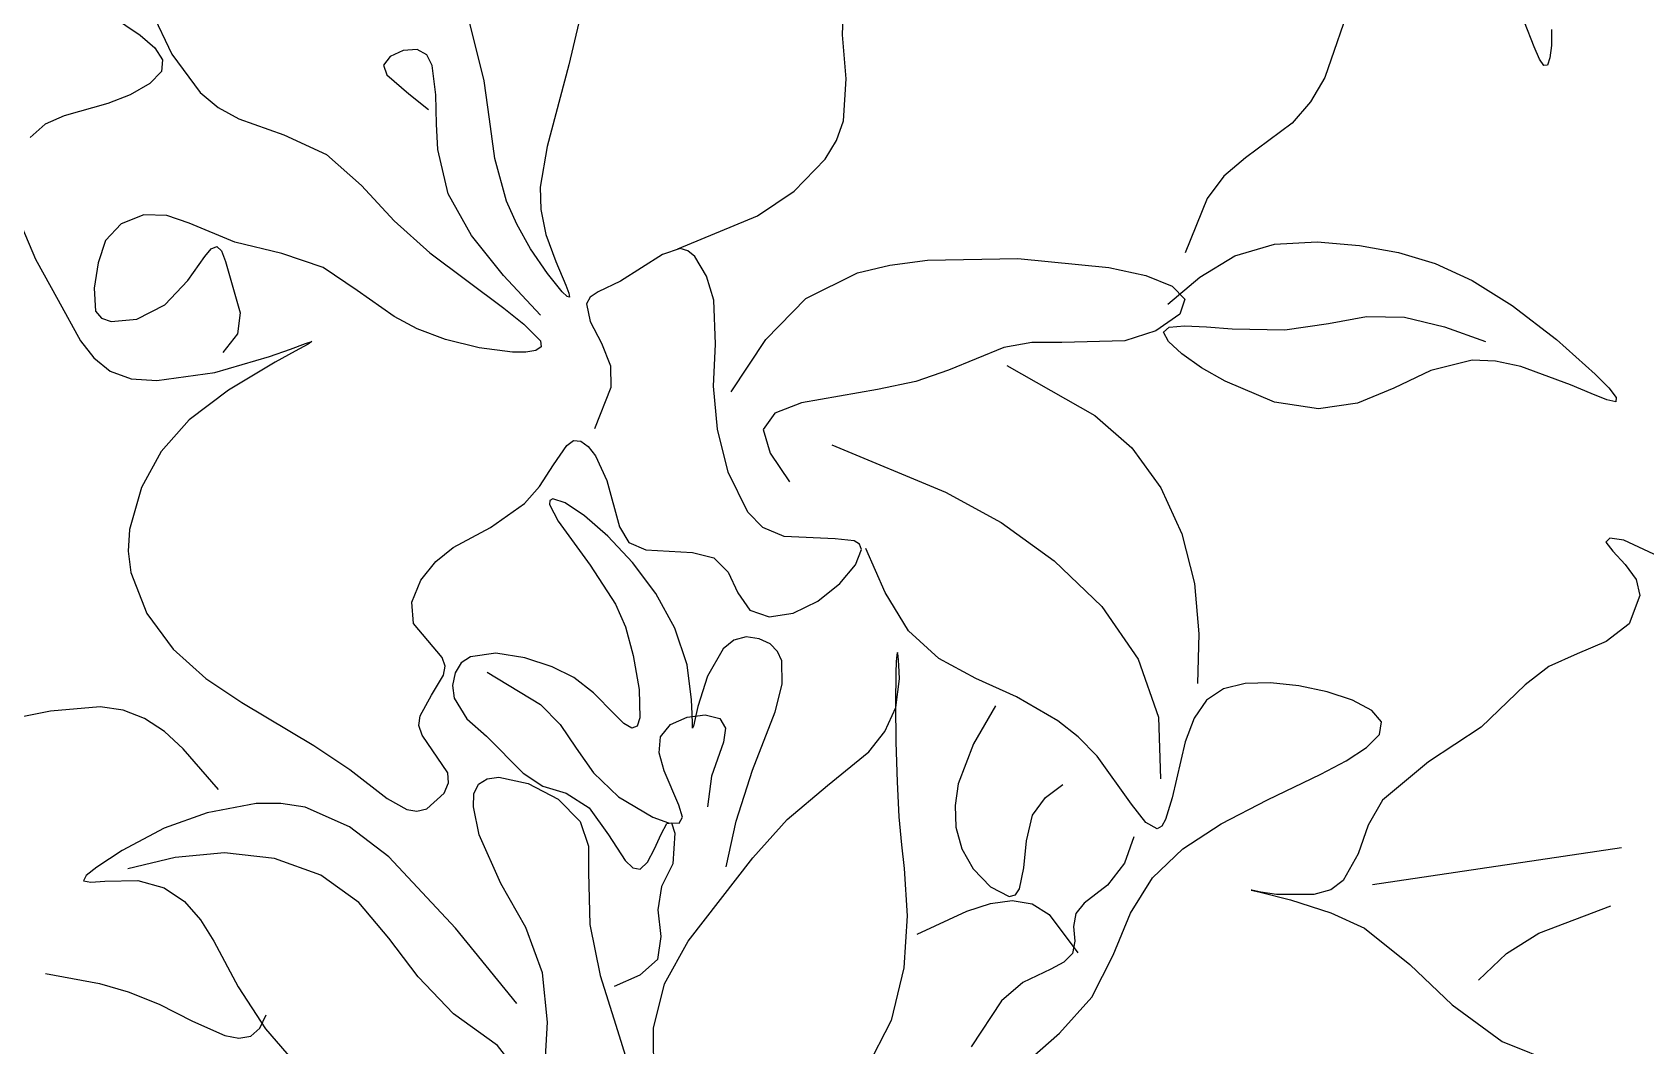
# Model space of a CAD drawing. Extents: x 550 to 4447, y 4707 to 9069.
# Drawn here: x 2118.9 to 2203.7, y 7165.7 to 7218.9 of the extents above; entities that cross this region are included whole.
import ezdxf

# ---------------------------------------------------------------- set-up
doc = ezdxf.new("R2010")
doc.units = 0
doc.header["$MEASUREMENT"] = 0
doc.layers.get('0').update_dxf_attribs({"linetype": 'CONTINUOUS'})
doc.layers.add('3', color=3, linetype='CONTINUOUS')
doc.layers.add('7', color=7, linetype='CONTINUOUS')
doc.styles.add('STYLE1', font='syastro.shx')

# ---------------------------------------------------------------- blocks, each defined once
blk = doc.blocks.new('010')
at = {"layer": '3'}
for p, q in [((4983.67, 4183.37), (4981.12, 4175.96)), ((4994.87, 4177.96), (4993.21, 4182.17)), ((4996, 4179.11), (4996, 4178.05)), ((4995.21, 4177.16), (4994.87, 4177.96)), ((4996, 4178.05), (4995.9, 4177.24)), ((4995.5, 4176.74), (4995.21, 4177.16)), ((4995.73, 4176.77), (4995.5, 4176.74)), ((4995.9, 4177.24), (4995.73, 4176.77)), ((4981.12, 4175.96), (4980.18, 4174.35)), ((4980.18, 4174.35), (4978.97, 4172.96)), ((4978.97, 4172.96), (4975.91, 4170.68)), ((4975.91, 4170.68), (4974.48, 4169.47)), ((4999.83, 4145.69), (4999.56, 4145.44)), ((4999.56, 4145.44), (5000.02, 4144.84)), ((5000.74, 4145.57), (4999.83, 4145.69)), ((5000.02, 4144.84), (5000.83, 4143.98)), ((5003.05, 4144.5), (5000.74, 4145.57)), ((5000.83, 4143.98), (5001.55, 4142.98)), ((5001.55, 4142.98), (5001.81, 4141.93)), ((5001.81, 4141.93), (5001.1, 4140.08)), ((5001.1, 4140.08), (4999.58, 4138.91)), ((4999.58, 4138.91), (4997.69, 4138.11)), ((4997.69, 4138.11), (4995.82, 4137.26)), ((4995.82, 4137.26), (4994.26, 4136.07)), ((4994.26, 4136.07), (4991.37, 4133.29)), ((4900.69, 4134.61), (4897.44, 4134.34)), ((4902.2, 4134.4), (4900.69, 4134.61)), ((4903.6, 4133.86), (4902.2, 4134.4)), ((4904.91, 4132.99), (4903.6, 4133.86)), ((4991.37, 4133.29), (4987.93, 4131)), ((4906.14, 4131.86), (4904.91, 4132.99)), ((4908.46, 4129.2), (4906.14, 4131.86)), ((4987.93, 4131), (4984.91, 4128.49)), ((4910.93, 4128.27), (4907.72, 4127.66)), ((4912.56, 4128.28), (4910.93, 4128.27)), ((4914.15, 4128.03), (4912.56, 4128.28)), ((4917.07, 4126.74), (4914.15, 4128.03)), ((4984.91, 4128.49), (4983.97, 4126.85)), ((4907.72, 4127.66), (4904.89, 4126.66)), ((4983.97, 4126.85), (4983.31, 4124.96)), ((4904.89, 4126.66), (4902.14, 4125.18)), ((4919.66, 4124.76), (4917.07, 4126.74)), ((4902.14, 4125.18), (4900.48, 4124.09)), ((4905.61, 4124.73), (4902.52, 4123.98)), ((4908.85, 4125.04), (4905.61, 4124.73)), ((4912.15, 4124.65), (4908.85, 4125.04)), ((4924.03, 4120.09), (4919.66, 4124.76)), ((4983.31, 4124.96), (4982.32, 4123.21)), ((5000.6, 4125.37), (4984.24, 4122.93)), ((4900.48, 4124.09), (4899.78, 4123.54)), ((4915.19, 4123.56), (4912.15, 4124.65)), ((4899.78, 4123.54), (4899.59, 4123.19)), ((4899.59, 4123.19), (4900.07, 4123.1)), ((4900.07, 4123.1), (4901.01, 4123.16)), ((4901.01, 4123.16), (4903.16, 4123.21)), ((4903.16, 4123.21), (4904.89, 4122.74)), ((4904.89, 4122.74), (4906.23, 4121.84)), ((4917.67, 4121.76), (4915.19, 4123.56)), ((4976.32, 4122.57), (4976.27, 4122.58)), ((4976.27, 4122.58), (4976.77, 4122.47)), ((4981.5, 4122.61), (4980.4, 4122.29)), ((4982.32, 4123.21), (4981.5, 4122.61)), ((4906.23, 4121.84), (4907.29, 4120.63)), ((4919.65, 4119.43), (4917.67, 4121.76)), ((4976.92, 4122.45), (4976.32, 4122.57)), ((4976.77, 4122.47), (4978.86, 4121.94)), ((4977.93, 4122.3), (4976.92, 4122.45)), ((4980.4, 4122.29), (4977.93, 4122.3)), ((4978.86, 4121.94), (4981.51, 4121.1)), ((4907.29, 4120.63), (4908.16, 4119.22)), ((4981.51, 4121.1), (4983.72, 4120.08)), ((4921.58, 4116.88), (4919.65, 4119.43)), ((4983.72, 4120.08), (4986.7, 4117.7)), ((4908.16, 4119.22), (4909.76, 4116.23)), ((4986.7, 4117.7), (4989.48, 4115.05)), ((4909.76, 4116.23), (4911.56, 4113.47)), ((4923.9, 4114.46), (4921.58, 4116.88)), ((4989.48, 4115.05), (4992.76, 4112.65)), ((4911.56, 4113.47), (4913.66, 4111.05)), ((4992.76, 4112.65), (4996.45, 4111.16))]:
    blk.add_line(p, q, dxfattribs=at)
at = {"layer": '3', "extrusion": (0, 0, -1)}
for p, q in [((4904.07, 4180.29), (4905.39, 4177.48)), ((4920.6, 4177.72), (4919.74, 4177.33)), ((4921.5, 4177.79), (4920.6, 4177.72)), ((4922.14, 4177.44), (4921.5, 4177.79)), ((4905.39, 4177.48), (4907.26, 4174.96)), ((4922.5, 4176.75), (4922.14, 4177.44)), ((4922.74, 4174.81), (4922.5, 4176.75)), ((4907.26, 4174.96), (4908.44, 4173.98)), ((4920.96, 4174.89), (4922.25, 4173.86)), ((4922.78, 4172.9), (4922.74, 4174.81)), ((4908.44, 4173.98), (4909.8, 4173.25)), ((4909.8, 4173.25), (4912.76, 4172.19)), ((4922.87, 4171.23), (4922.78, 4172.9)), ((4923.54, 4168.31), (4922.87, 4171.23)), ((4925.07, 4165.57), (4923.54, 4168.31)), ((4902.07, 4166.35), (4901.04, 4165.25)), ((4903.56, 4166.94), (4902.07, 4166.35)), ((4905.08, 4166.9), (4903.56, 4166.94)), ((4906.54, 4166.39), (4905.08, 4166.9)), ((4909.53, 4165.15), (4906.54, 4166.39)), ((4920, 4166.54), (4922.35, 4164.44)), ((4901.04, 4165.25), (4900.56, 4163.79)), ((4912.62, 4164.4), (4909.53, 4165.15)), ((4975.21, 4164.25), (4977.81, 4165)), ((4977.81, 4165), (4980.6, 4165.17)), ((4980.6, 4165.17), (4983.38, 4164.93)), ((4906.46, 4162.63), (4907.56, 4164.2)), ((4907.56, 4164.2), (4907.99, 4164.7)), ((4907.99, 4164.7), (4908.35, 4164.85)), ((4908.35, 4164.85), (4908.66, 4164.56)), ((4908.66, 4164.56), (4908.93, 4163.86)), ((4983.38, 4164.93), (4985.96, 4164.46)), ((4985.96, 4164.46), (4988.36, 4163.74)), ((4900.56, 4163.79), (4900.3, 4162.11)), ((4908.93, 4163.86), (4909.89, 4160.49)), ((4988.36, 4163.74), (4990.78, 4162.63)), ((4900.3, 4162.11), (4900.39, 4160.61)), ((4904.94, 4161.03), (4906.46, 4162.63)), ((4990.78, 4162.63), (4993.41, 4160.98)), ((4903.11, 4160.08), (4904.94, 4161.03)), ((4993.41, 4160.98), (4996.32, 4158.74)), ((4900.39, 4160.61), (4900.79, 4160.15)), ((4900.79, 4160.15), (4901.42, 4159.92)), ((4901.42, 4159.92), (4903.11, 4160.08)), ((4909.89, 4160.49), (4909.72, 4159.11)), ((4921.51, 4159.44), (4919.99, 4160.25)), ((4978.49, 4159.38), (4981.35, 4159.8)), ((4981.35, 4159.8), (4983.85, 4160.26)), ((4983.85, 4160.26), (4986.35, 4160.22)), ((4986.35, 4160.22), (4988.98, 4159.57)), ((4909.72, 4159.11), (4908.75, 4157.89)), ((4923.37, 4158.74), (4921.51, 4159.44)), ((4925.59, 4158.19), (4923.37, 4158.74)), ((4975.04, 4159.44), (4978.49, 4159.38)), ((4988.98, 4159.57), (4991.67, 4158.61)), ((4996.32, 4158.74), (4998.87, 4156.48)), ((4988.07, 4156.71), (4985.65, 4155.55)), ((4990.78, 4157.39), (4988.07, 4156.71)), ((4992.32, 4157.33), (4990.78, 4157.39)), ((4993.99, 4156.97), (4992.32, 4157.33)), ((4997.25, 4155.78), (4993.99, 4156.97)), ((4977.81, 4154.63), (4974.56, 4156)), ((4985.65, 4155.55), (4983.26, 4154.56)), ((4998.61, 4155.2), (4997.25, 4155.78)), ((4998.87, 4156.48), (4999.76, 4155.57)), ((4999.76, 4155.57), (5000.24, 4154.93)), ((4980.69, 4154.19), (4977.81, 4154.63)), ((4983.26, 4154.56), (4980.69, 4154.19)), ((4999.64, 4154.78), (4998.61, 4155.2)), ((5000.22, 4154.66), (4999.64, 4154.78)), ((5000.24, 4154.93), (5000.22, 4154.66)), ((4924.4, 4137.5), (4924, 4136.85)), ((4925.01, 4137.91), (4924.4, 4137.5)), ((4924, 4136.85), (4923.84, 4136.02)), ((4923.84, 4136.02), (4923.94, 4135.19)), ((4975.88, 4136.16), (4974.47, 4135.81)), ((4977.55, 4136.2), (4975.88, 4136.16)), ((4979.4, 4136), (4977.55, 4136.2)), ((4981.26, 4135.61), (4979.4, 4136)), ((4982.93, 4135.06), (4981.26, 4135.61)), ((4923.94, 4135.19), (4924.78, 4133.84)), ((4984.19, 4134.39), (4982.93, 4135.06)), ((4984.84, 4133.63), (4984.19, 4134.39)), ((4984.7, 4132.8), (4984.84, 4133.63)), ((4983.86, 4131.95), (4984.7, 4132.8)), ((4980.86, 4130.2), (4982.52, 4131.07)), ((4982.52, 4131.07), (4983.86, 4131.95)), ((4977.36, 4128.52), (4980.86, 4130.2)), ((4925.24, 4128.91), (4925.53, 4129.54)), ((4925.21, 4128.06), (4925.24, 4128.91)), ((4925.58, 4126.22), (4925.21, 4128.06)), ((4974.31, 4126.94), (4977.36, 4128.52)), ((4995.17, 4119.75), (4999.9, 4121.54)), ((4993.05, 4118.42), (4995.17, 4119.75)), ((4991.2, 4116.67), (4993.05, 4118.42)), ((4911.18, 4113.51), (4911.6, 4114.4)), ((4906.75, 4113.97), (4908.87, 4113.04)), ((4910.58, 4112.99), (4911.18, 4113.51)), ((4908.87, 4113.04), (4909.79, 4112.86)), ((4909.79, 4112.86), (4910.58, 4112.99))]:
    blk.add_line(p, q, dxfattribs=at)
at = {"layer": '3'}
blk.add_lwpolyline([(4897.44, 4134.34), (4890.51, 4132.96), (4887.11, 4132.87), (4883.8, 4133.09), (4880.56, 4133.06), (4877.32, 4132.58), (4870.5, 4131.1), (4867.31, 4129.9), (4865.97, 4129), (4864.9, 4127.83), (4863.45, 4124.83), (4862.28, 4121.73), (4861.14, 4118.51), (4859.65, 4115.44), (4858.61, 4114.14)], dxfattribs=at)
at = {"layer": '7', "extrusion": (0, 0, -1)}
for p, q in [((4919.74, 4177.33), (4919.3, 4176.76)), ((4919.3, 4176.76), (4919.51, 4176.13)), ((4919.51, 4176.13), (4920.96, 4174.89)), ((4912.76, 4172.19), (4915.55, 4170.9)), ((4915.55, 4170.9), (4917.85, 4168.87)), ((4917.85, 4168.87), (4920, 4166.54)), ((4927.19, 4162.94), (4925.07, 4165.57)), ((4915.33, 4163.47), (4912.62, 4164.4)), ((4922.35, 4164.44), (4927.21, 4160.81)), ((4952.55, 4163.64), (4955.02, 4163.96)), ((4955.02, 4163.96), (4960.96, 4164.06)), ((4960.96, 4164.06), (4966.93, 4163.48)), ((4972.91, 4162.85), (4975.21, 4164.25)), ((4917.56, 4161.97), (4915.33, 4163.47)), ((4929.62, 4160.35), (4927.19, 4162.94)), ((4947.03, 4161.44), (4950.43, 4163.13)), ((4950.43, 4163.13), (4952.55, 4163.64)), ((4966.93, 4163.48), (4969.35, 4162.95)), ((4969.35, 4162.95), (4971.09, 4162.25)), ((4970.8, 4161.06), (4972.91, 4162.85)), ((4919.99, 4160.25), (4917.56, 4161.97)), ((4971.09, 4162.25), (4971.91, 4161.4)), ((4927.21, 4160.81), (4928.51, 4159.76)), ((4944.4, 4158.75), (4947.03, 4161.44)), ((4971.91, 4161.4), (4971.59, 4160.4)), ((4928.51, 4159.76), (4929.61, 4158.66)), ((4971.59, 4160.4), (4970.02, 4159.31)), ((4929.61, 4158.66), (4929.65, 4158.27)), ((4942.14, 4155.31), (4944.4, 4158.75)), ((4967.99, 4158.67), (4963.85, 4158.56)), ((4970.02, 4159.31), (4967.99, 4158.67)), ((4970.52, 4159.23), (4970.9, 4159.56)), ((4970.84, 4158.61), (4970.52, 4159.23)), ((4971.72, 4157.8), (4970.84, 4158.61)), ((4970.9, 4159.56), (4971.9, 4159.65)), ((4971.9, 4159.65), (4973.34, 4159.58)), ((4973.34, 4159.58), (4975.04, 4159.44)), ((4927.77, 4157.92), (4925.59, 4158.19)), ((4928.65, 4157.92), (4927.77, 4157.92)), ((4929.3, 4158.03), (4928.65, 4157.92)), ((4929.65, 4158.27), (4929.3, 4158.03)), ((4960.03, 4158.22), (4956.4, 4156.73)), ((4961.87, 4158.55), (4960.03, 4158.22)), ((4963.85, 4158.56), (4961.87, 4158.55)), ((4973.01, 4156.89), (4971.72, 4157.8)), ((4956.4, 4156.73), (4954.25, 4155.98)), ((4960.23, 4157.05), (4966, 4153.76)), ((4974.56, 4156), (4973.01, 4156.89)), ((4951.73, 4155.46), (4946.75, 4154.58)), ((4954.25, 4155.98), (4951.73, 4155.46)), ((4946.75, 4154.58), (4945, 4153.9)), ((4945, 4153.9), (4944.23, 4152.84)), ((4966, 4153.76), (4968.43, 4151.64)), ((4944.23, 4152.84), (4944.7, 4151.28)), ((4944.7, 4151.28), (4945.97, 4149.39)), ((4948.75, 4151.82), (4956.21, 4148.72)), ((4968.43, 4151.64), (4970.35, 4149.01)), ((4930.22, 4148.18), (4930.21, 4147.9)), ((4930.41, 4148.28), (4930.22, 4148.18)), ((4931.23, 4148.01), (4930.41, 4148.28)), ((4956.21, 4148.72), (4959.85, 4146.73)), ((4970.35, 4149.01), (4971.73, 4145.98)), ((4930.21, 4147.9), (4930.76, 4146.82)), ((4932.5, 4147.16), (4931.23, 4148.01)), ((4934.03, 4145.83), (4932.5, 4147.16)), ((4930.76, 4146.82), (4932.86, 4143.92)), ((4959.85, 4146.73), (4963.35, 4144.22)), ((4971.73, 4145.98), (4972.55, 4142.72)), ((4935.65, 4144.1), (4934.03, 4145.83)), ((4952.25, 4142.13), (4950.98, 4145.03)), ((4932.86, 4143.92), (4934.54, 4141.36)), ((4937.18, 4142.06), (4935.65, 4144.1)), ((4963.35, 4144.22), (4966.46, 4141.2)), ((4972.55, 4142.72), (4972.83, 4139.42)), ((4938.43, 4139.79), (4937.18, 4142.06)), ((4953.77, 4139.61), (4952.25, 4142.13)), ((4934.54, 4141.36), (4935.18, 4139.87)), ((4966.46, 4141.2), (4968.86, 4137.75)), ((4935.18, 4139.87), (4935.7, 4138)), ((4939.23, 4137.38), (4938.43, 4139.79)), ((4955.77, 4137.8), (4953.77, 4139.61)), ((4942.3, 4139), (4941.6, 4138.43)), ((4943.12, 4139.21), (4942.3, 4139)), ((4943.97, 4139.09), (4943.12, 4139.21)), ((4944.69, 4138.75), (4943.97, 4139.09)), ((4945.17, 4138.26), (4944.69, 4138.75)), ((4972.83, 4139.42), (4972.76, 4136.16)), ((4926.67, 4138.15), (4925.01, 4137.91)), ((4928.59, 4137.84), (4926.67, 4138.15)), ((4930.37, 4137.25), (4928.59, 4137.84)), ((4935.7, 4138), (4936.08, 4135.77)), ((4941.6, 4138.43), (4940.57, 4136.63)), ((4945.45, 4137.64), (4945.17, 4138.26)), ((4945.48, 4136.1), (4945.45, 4137.64)), ((4952.97, 4137.58), (4952.94, 4136.86)), ((4953, 4138.04), (4952.97, 4137.58)), ((4953.05, 4138.18), (4953, 4138.04)), ((4953.1, 4137.96), (4953.05, 4138.18)), ((4953.15, 4137.36), (4953.1, 4137.96)), ((4958.2, 4136.49), (4955.77, 4137.8)), ((4968.86, 4137.75), (4970.2, 4133.95)), ((4926.1, 4136.9), (4929.61, 4134.78)), ((4931.8, 4136.54), (4930.37, 4137.25)), ((4933.1, 4135.53), (4931.8, 4136.54)), ((4939.53, 4135.08), (4939.23, 4137.38)), ((4940.57, 4136.63), (4939.95, 4134.64)), ((4952.94, 4136.86), (4952.92, 4134.81)), ((4952.94, 4134.58), (4953.18, 4136.47)), ((4953.18, 4136.47), (4953.15, 4137.36)), ((4960.87, 4135.28), (4958.2, 4136.49)), ((4934.46, 4134.13), (4933.1, 4135.53)), ((4936.08, 4135.77), (4936.13, 4133.89)), ((4945.01, 4134.29), (4945.48, 4136.1)), ((4974.47, 4135.81), (4973.35, 4135.05)), ((4929.61, 4134.78), (4930.91, 4133.45)), ((4939.57, 4134.17), (4939.53, 4135.08)), ((4939.95, 4134.64), (4939.76, 4133.86)), ((4943.52, 4130.47), (4945.01, 4134.29)), ((4952.23, 4132.99), (4952.94, 4134.58)), ((4952.92, 4134.81), (4952.95, 4132.29)), ((4963.59, 4133.71), (4960.87, 4135.28)), ((4973.35, 4135.05), (4972.54, 4133.87)), ((4924.78, 4133.84), (4926.06, 4132.7)), ((4930.91, 4133.45), (4931.95, 4131.91)), ((4935.09, 4133.53), (4934.46, 4134.13)), ((4935.61, 4133.22), (4935.09, 4133.53)), ((4935.95, 4133.35), (4935.61, 4133.22)), ((4936.13, 4133.89), (4935.95, 4133.35)), ((4937.48, 4132.66), (4938.14, 4133.46)), ((4938.14, 4133.46), (4939.23, 4133.95)), ((4939.23, 4133.95), (4940.43, 4134.09)), ((4939.58, 4133.52), (4939.57, 4134.17)), ((4939.59, 4133.22), (4939.58, 4133.52)), ((4939.65, 4133.35), (4939.59, 4133.22)), ((4939.76, 4133.86), (4939.65, 4133.35)), ((4940.43, 4134.09), (4941.38, 4133.85)), ((4941.38, 4133.85), (4941.76, 4133.23)), ((4941.76, 4133.23), (4941.63, 4132.29)), ((4964.91, 4132.66), (4963.59, 4133.71)), ((4970.2, 4133.95), (4970.32, 4129.9)), ((4972.54, 4133.87), (4971.94, 4132.32)), ((4926.06, 4132.7), (4928.48, 4130.27)), ((4937.41, 4131.59), (4937.48, 4132.66)), ((4941.63, 4132.29), (4940.84, 4130.06)), ((4951.16, 4131.67), (4952.23, 4132.99)), ((4952.95, 4132.29), (4953.03, 4129.69)), ((4966.17, 4131.37), (4964.91, 4132.66)), ((4971.94, 4132.32), (4971.09, 4128.64)), ((4931.95, 4131.91), (4933.1, 4130.28)), ((4937.73, 4130.41), (4937.41, 4131.59)), ((4948.45, 4129.45), (4951.16, 4131.67)), ((4968.42, 4128.23), (4966.17, 4131.37)), ((4926.1, 4129.89), (4926.88, 4130)), ((4926.88, 4130), (4928.81, 4129.59)), ((4928.48, 4130.27), (4929.77, 4129.42)), ((4933.1, 4130.28), (4934.73, 4128.7)), ((4938.7, 4128.17), (4937.73, 4130.41)), ((4940.84, 4130.06), (4940.58, 4128.05)), ((4942.46, 4127.11), (4943.52, 4130.47)), ((4925.53, 4129.54), (4926.1, 4129.89)), ((4928.81, 4129.59), (4930.77, 4128.55)), ((4929.77, 4129.42), (4931.3, 4128.94)), ((4931.3, 4128.94), (4932.8, 4127.99)), ((4945.8, 4127.23), (4948.45, 4129.45)), ((4953.03, 4129.69), (4953.15, 4127.39)), ((4930.77, 4128.55), (4932.21, 4127.1)), ((4932.8, 4127.99), (4934.08, 4126.22)), ((4934.73, 4128.7), (4936.98, 4127.37)), ((4938.94, 4127.37), (4938.7, 4128.17)), ((4969.35, 4127.03), (4968.42, 4128.23)), ((4971.09, 4128.64), (4970.66, 4127.22)), ((4932.21, 4127.1), (4932.77, 4125.47)), ((4936.98, 4127.37), (4938.01, 4127.01)), ((4937.53, 4126.26), (4937.91, 4126.95)), ((4937.91, 4126.95), (4938.22, 4127)), ((4938.01, 4127.01), (4938.72, 4126.98)), ((4938.22, 4127), (4938.42, 4126.33)), ((4938.72, 4126.98), (4938.94, 4127.37)), ((4941.81, 4124.12), (4942.46, 4127.11)), ((4943.56, 4124.7), (4945.8, 4127.23)), ((4953.15, 4127.39), (4953.32, 4125.56)), ((4970.1, 4126.6), (4969.35, 4127.03)), ((4970.66, 4127.22), (4970.4, 4126.78)), ((4971.79, 4125.29), (4974.31, 4126.94)), ((4927.01, 4123.01), (4925.58, 4126.22)), ((4934.08, 4126.22), (4935.17, 4124.53)), ((4937.1, 4125.3), (4937.53, 4126.26)), ((4938.42, 4126.33), (4938.29, 4124.31)), ((4968.58, 4126.09), (4967.95, 4124.36)), ((4970.4, 4126.78), (4970.1, 4126.6)), ((4932.77, 4125.47), (4932.77, 4123.75)), ((4936.64, 4124.41), (4937.1, 4125.3)), ((4939.31, 4119.24), (4943.56, 4124.7)), ((4953.32, 4125.56), (4953.5, 4124)), ((4969.8, 4123.39), (4971.79, 4125.29)), ((4932.77, 4123.75), (4932.84, 4120.32)), ((4935.17, 4124.53), (4935.68, 4124.04)), ((4935.68, 4124.04), (4936.16, 4123.96)), ((4936.16, 4123.96), (4936.64, 4124.41)), ((4938.29, 4124.31), (4937.56, 4122.83)), ((4953.5, 4124), (4953.68, 4120.89)), ((4967.95, 4124.36), (4966.84, 4122.9)), ((4928.65, 4120.12), (4927.01, 4123.01)), ((4937.56, 4122.83), (4937.32, 4121.28)), ((4966.84, 4122.9), (4965.3, 4121.72)), ((4968.35, 4121.06), (4969.8, 4123.39)), ((4957.6, 4121.2), (4959.15, 4121.7)), ((4959.15, 4121.7), (4960.59, 4121.9)), ((4960.59, 4121.9), (4961.89, 4121.69)), ((4961.89, 4121.69), (4963.02, 4120.98)), ((4965.3, 4121.72), (4964.77, 4121.04)), ((4937.32, 4121.28), (4937.52, 4119.54)), ((4953.68, 4120.89), (4953.46, 4117.47)), ((4954.34, 4119.7), (4957.6, 4121.2)), ((4963.02, 4120.98), (4964.9, 4118.47)), ((4964.77, 4121.04), (4964.62, 4120.19)), ((4967.21, 4118.31), (4968.35, 4121.06)), ((4929.75, 4117.15), (4928.65, 4120.12)), ((4932.84, 4120.32), (4933.52, 4116.98)), ((4937.52, 4119.54), (4937.3, 4118.03)), ((4964.62, 4120.19), (4964.69, 4119.24)), ((4937.76, 4116.43), (4939.31, 4119.24)), ((4964.54, 4118.43), (4963.97, 4117.84)), ((4964.69, 4119.24), (4964.54, 4118.43)), ((4937.3, 4118.03), (4936.14, 4117)), ((4953.46, 4117.47), (4952.63, 4114.03)), ((4963.12, 4117.39), (4961.28, 4116.51)), ((4963.97, 4117.84), (4963.12, 4117.39)), ((4965.82, 4115.56), (4967.21, 4118.31)), ((4897.11, 4117.1), (4900.64, 4116.46)), ((4900.64, 4116.46), (4902.53, 4115.91)), ((4930.06, 4113.91), (4929.75, 4117.15)), ((4933.52, 4116.98), (4934.55, 4113.72)), ((4936.14, 4117), (4934.44, 4116.26)), ((4937.02, 4113.51), (4937.76, 4116.43)), ((4961.28, 4116.51), (4959.88, 4115.32)), ((4902.53, 4115.91), (4904.56, 4115.09)), ((4959.88, 4115.32), (4957.88, 4112.3)), ((4963.69, 4113.19), (4965.82, 4115.56)), ((4904.56, 4115.09), (4906.75, 4113.97)), ((4929.87, 4110.48), (4930.06, 4113.91)), ((4934.55, 4113.72), (4936.57, 4107.25)), ((4937.06, 4110.23), (4937.02, 4113.51)), ((4952.63, 4114.03), (4951, 4110.82)), ((4961.33, 4111.1), (4963.69, 4113.19))]:
    blk.add_line(p, q, dxfattribs=at)
at = {"layer": '7'}
for p, q in [((4974.48, 4169.47), (4973.38, 4168)), ((4973.38, 4168), (4971.94, 4164.44)), ((4959.49, 4134.68), (4958.05, 4132.2)), ((4958.05, 4132.2), (4957.04, 4129.56)), ((4957.04, 4129.56), (4956.84, 4128.14)), ((4962.77, 4128.67), (4963.91, 4129.53)), ((4956.84, 4128.14), (4956.89, 4126.71)), ((4961.92, 4127.5), (4962.77, 4128.67)), ((4961.52, 4125.83), (4961.92, 4127.5)), ((4956.89, 4126.71), (4957.27, 4125.3)), ((4961.35, 4124.05), (4961.52, 4125.83)), ((4957.27, 4125.3), (4958.02, 4123.97)), ((4958.02, 4123.97), (4959.17, 4122.79)), ((4961.07, 4122.66), (4961.35, 4124.05)), ((4959.17, 4122.79), (4960.38, 4122.16)), ((4960.8, 4122.27), (4961.07, 4122.66)), ((4960.38, 4122.16), (4960.8, 4122.27)), ((4928.05, 4115.14), (4924.03, 4120.09)), ((4926.78, 4112.38), (4923.9, 4114.46)), ((4927.7, 4111.19), (4926.78, 4112.38))]:
    blk.add_line(p, q, dxfattribs=at)
for points in [[(4938.63, 4164.71), (4943.85, 4166.88), (4946.27, 4168.49), (4948.3, 4170.6), (4949.04, 4171.81), (4949.51, 4173.11), (4949.68, 4175.87), (4949.45, 4178.76), (4949.56, 4181.65)], [(4932.78, 4182.38), (4931.47, 4176.78), (4930.05, 4171.42), (4929.58, 4168.75), (4929.63, 4167.28), (4929.97, 4165.64), (4930.62, 4163.86), (4931.27, 4162.32), (4931.47, 4161.8), (4931.51, 4161.53), (4931.36, 4161.57), (4931.04, 4161.87), (4930.07, 4163.08), (4928.96, 4164.7), (4928.05, 4166.32), (4927.38, 4167.84), (4926.61, 4170.63), (4926.25, 4173.22), (4925.91, 4175.73), (4925.27, 4178.3), (4923.89, 4183.81)], [(4896.22, 4184.29), (4897.53, 4182.9), (4900.57, 4180.59), (4903.32, 4178.73), (4904.28, 4177.91), (4904.78, 4177.12), (4904.72, 4176.34), (4903.96, 4175.55), (4902.67, 4174.81), (4901.19, 4174.25), (4898.33, 4173.44), (4897.09, 4172.88), (4896.09, 4172.01)], [(4895.3, 4166.71), (4896.44, 4164.03), (4897.94, 4161.33), (4899.41, 4158.67), (4900.27, 4157.54), (4901.35, 4156.67), (4902.74, 4156.17), (4904.42, 4156.05), (4908.23, 4156.59), (4911.81, 4157.63), (4913.2, 4158.12), (4914.17, 4158.48), (4914.59, 4158.61), (4914.35, 4158.44), (4913.49, 4157.97), (4912.19, 4157.26), (4909.12, 4155.43), (4906.53, 4153.47), (4904.7, 4151.39), (4903.41, 4149.02), (4902.62, 4146.27), (4902.53, 4144.85), (4902.7, 4143.44), (4903.75, 4140.76), (4905.49, 4138.41), (4907.64, 4136.49)], [(4941.94, 4150.04), (4941.23, 4152.85), (4940.97, 4155.69), (4941.09, 4158.45), (4941, 4161.33), (4940.52, 4162.91), (4939.75, 4164.19), (4939.28, 4164.57), (4938.77, 4164.72), (4937.63, 4164.34), (4934.86, 4162.57), (4933.4, 4161.88), (4932.88, 4161.53), (4932.62, 4161.09), (4932.87, 4159.92), (4933.62, 4158.5), (4934.21, 4157.02), (4934.23, 4155.6), (4933.16, 4152.88)], [(4907.64, 4136.49), (4909.99, 4134.9), (4914.72, 4132.08), (4917.08, 4130.51), (4919.54, 4128.6), (4920.83, 4127.87), (4921.49, 4127.77), (4922.15, 4127.93), (4923.29, 4128.95), (4923.56, 4129.62), (4923.52, 4130.29), (4921.84, 4132.76), (4921.62, 4133.39), (4921.7, 4134.04), (4922.46, 4135.38), (4923.23, 4136.69), (4923.35, 4137.3), (4923.15, 4137.86), (4921.26, 4140.1), (4921.17, 4141.5), (4921.75, 4142.93), (4922.73, 4144.17), (4923.88, 4145.08), (4926.32, 4146.4), (4928.56, 4147.97), (4929.55, 4149.09), (4930.46, 4150.51), (4931.33, 4151.79), (4931.78, 4152.11), (4932.25, 4152.08), (4932.74, 4151.71), (4933.21, 4151.1), (4933.97, 4149.49), (4934.8, 4146.44), (4935.41, 4145.42), (4936.52, 4144.94), (4939.59, 4144.75), (4940.99, 4144.4), (4941.94, 4143.46), (4942.56, 4142.11), (4943.35, 4140.98), (4944.62, 4140.54), (4946.2, 4140.77)], [(4946.2, 4140.77), (4947.83, 4141.57), (4949.27, 4142.72), (4950.3, 4143.94), (4950.69, 4144.96), (4950.56, 4145.31), (4950.21, 4145.52), (4948.96, 4145.66), (4945.62, 4145.81), (4944.22, 4146.39), (4943.22, 4147.41), (4941.94, 4150.04)]]:
    blk.add_lwpolyline(points, dxfattribs=at)
at = {"layer": '7', "style": 'STYLE1', "flags": 9}
for tag in ['XSIZE', 'YSIZE']:
    blk.add_attdef(tag, (4918.3, 3848.95), '', height=0.205, dxfattribs=at)
blk = doc.blocks.new('HUA-1')
blk.add_blockref('010', (-4951.21, -3848.95))

msp = doc.modelspace()

# ---------------------------------------------------------------- block references
at = {"xscale": 0.8, "yscale": 0.8, "zscale": 0.8}
msp.add_blockref('HUA-1', (2162.878, 6954.965), dxfattribs=at)

doc.saveas('drawing.dxf')
